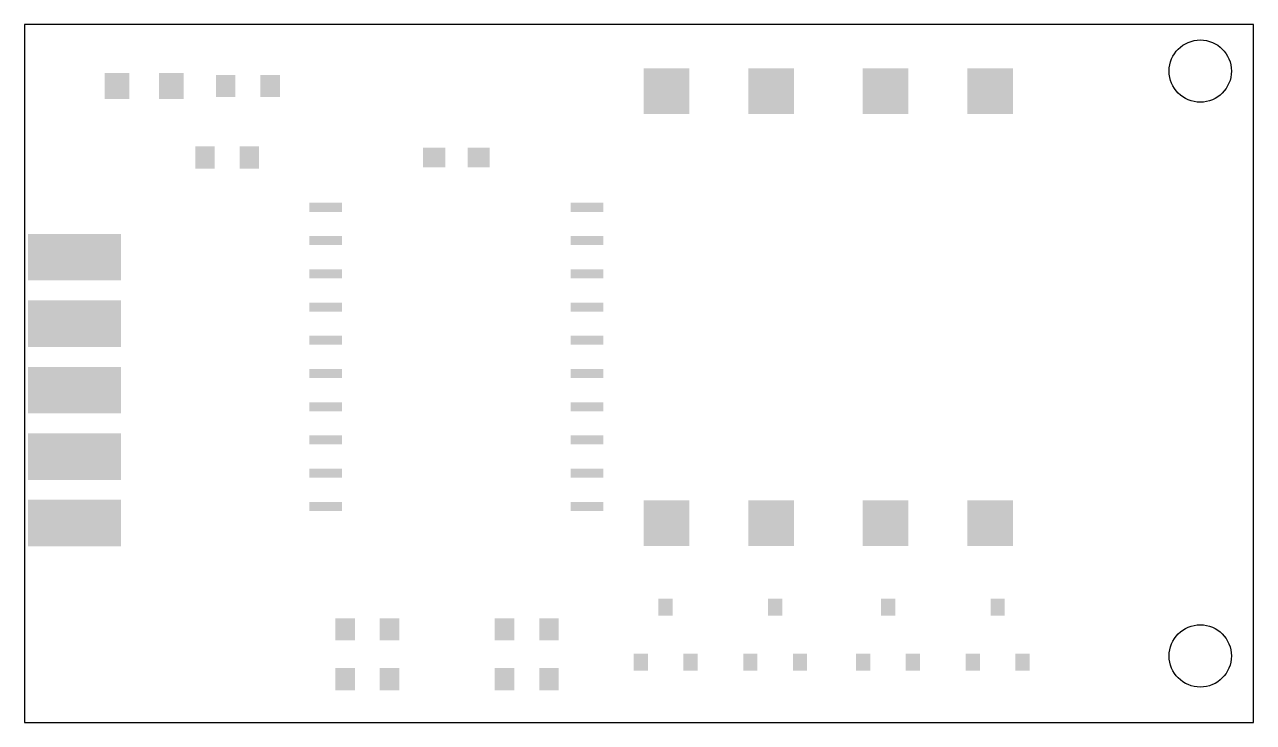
# Model space of a CAD drawing. Extents: x 0 to 1.85, y 0 to 1.05.
import ezdxf

# ---------------------------------------------------------------- set-up
doc = ezdxf.new("R2010")
doc.units = 0
doc.layers.add('20', color=178, linetype='CONTINUOUS')
doc.layers.add('31', color=251, linetype='CONTINUOUS')

# ---------------------------------------------------------------- blocks, each defined once
blk = doc.blocks.new('RECT')
blk.add_solid([(-0.5, -0.5), (0.5, -0.5), (-0.5, 0.5), (0.5, 0.5)])

msp = doc.modelspace()

# ---------------------------------------------------------------- linework, layer by layer
at = {"layer": '20'}
for p, q in [((1.85, 1.05), (0, 1.05)), ((0, 1.05), (0, 0)), ((1.85, 0), (1.85, 1.05)), ((0, 0), (1.85, 0))]:
    msp.add_line(p, q, dxfattribs=at)
for centre in [(1.77, 0.98), (1.77, 0.1)]:
    msp.add_circle(centre, 0.046875, dxfattribs=at)

# ---------------------------------------------------------------- block references
at = {"layer": '31'}
for p, xscale, yscale, rotation in [((0.96626, 0.95), 0.06874, 0.06874, 180), ((1.29626, 0.95), 0.06874, 0.06874, 180), ((0.139, 0.9575), 0.037, 0.039, 180), ((0.221, 0.9575), 0.037, 0.039, 180), ((0.271535, 0.85), 0.02937, 0.033307, 180), ((0.338465, 0.85), 0.02937, 0.033307, 180), ((0.45315, 0.775), 0.013622, 0.049055, 90), ((0.84685, 0.775), 0.013622, 0.049055, 90), ((0.075, 0.7), 0.14, 0.07, 180), ((0.45315, 0.725), 0.013622, 0.049055, 90), ((0.84685, 0.725), 0.013622, 0.049055, 90), ((0.45315, 0.675), 0.013622, 0.049055, 90), ((0.84685, 0.675), 0.013622, 0.049055, 90), ((0.075, 0.6), 0.14, 0.07, 180), ((0.45315, 0.625), 0.013622, 0.049055, 90), ((0.84685, 0.625), 0.013622, 0.049055, 90), ((0.45315, 0.575), 0.013622, 0.049055, 90), ((0.84685, 0.575), 0.013622, 0.049055, 90), ((0.075, 0.5), 0.14, 0.07, 180), ((0.45315, 0.525), 0.013622, 0.049055, 90), ((0.84685, 0.525), 0.013622, 0.049055, 90), ((0.45315, 0.475), 0.013622, 0.049055, 90), ((0.84685, 0.475), 0.013622, 0.049055, 90), ((0.075, 0.4), 0.14, 0.07, 180), ((0.45315, 0.425), 0.013622, 0.049055, 90), ((0.84685, 0.425), 0.013622, 0.049055, 90), ((0.45315, 0.375), 0.013622, 0.049055, 90), ((0.84685, 0.375), 0.013622, 0.049055, 90), ((0.075, 0.3), 0.14, 0.07, 180), ((0.96626, 0.3), 0.06874, 0.06874, 180), ((1.29626, 0.3), 0.06874, 0.06874, 180), ((0.45315, 0.325), 0.013622, 0.049055, 90), ((0.84685, 0.325), 0.013622, 0.049055, 90)]:
    msp.add_blockref('RECT', p, dxfattribs=dict(at, xscale=xscale, yscale=yscale, rotation=rotation))
for p, xscale, yscale in [((1.12374, 0.95), 0.06874, 0.06874), ((1.45374, 0.95), 0.06874, 0.06874), ((0.302785, 0.9575), 0.02937, 0.033307), ((0.369715, 0.9575), 0.02937, 0.033307), ((0.616535, 0.85), 0.033307, 0.02937), ((0.683465, 0.85), 0.033307, 0.02937), ((1.12374, 0.3), 0.06874, 0.06874), ((1.45374, 0.3), 0.06874, 0.06874), ((0.965, 0.173307), 0.021496, 0.025433), ((1.13, 0.173307), 0.021496, 0.025433), ((1.3, 0.173307), 0.021496, 0.025433), ((1.465, 0.173307), 0.021496, 0.025433), ((0.482535, 0.14), 0.02937, 0.033307), ((0.549465, 0.14), 0.02937, 0.033307), ((0.722535, 0.14), 0.02937, 0.033307), ((0.789465, 0.14), 0.02937, 0.033307), ((0.927598, 0.09063), 0.021496, 0.025433), ((1.002402, 0.09063), 0.021496, 0.025433), ((1.092598, 0.09063), 0.021496, 0.025433), ((1.167402, 0.09063), 0.021496, 0.025433), ((1.262598, 0.09063), 0.021496, 0.025433), ((1.337402, 0.09063), 0.021496, 0.025433), ((1.427598, 0.09063), 0.021496, 0.025433), ((1.502402, 0.09063), 0.021496, 0.025433), ((0.482535, 0.065), 0.02937, 0.033307), ((0.549465, 0.065), 0.02937, 0.033307), ((0.722535, 0.065), 0.02937, 0.033307), ((0.789465, 0.065), 0.02937, 0.033307)]:
    msp.add_blockref('RECT', p, dxfattribs=dict(at, xscale=xscale, yscale=yscale))

doc.saveas('drawing.dxf')
